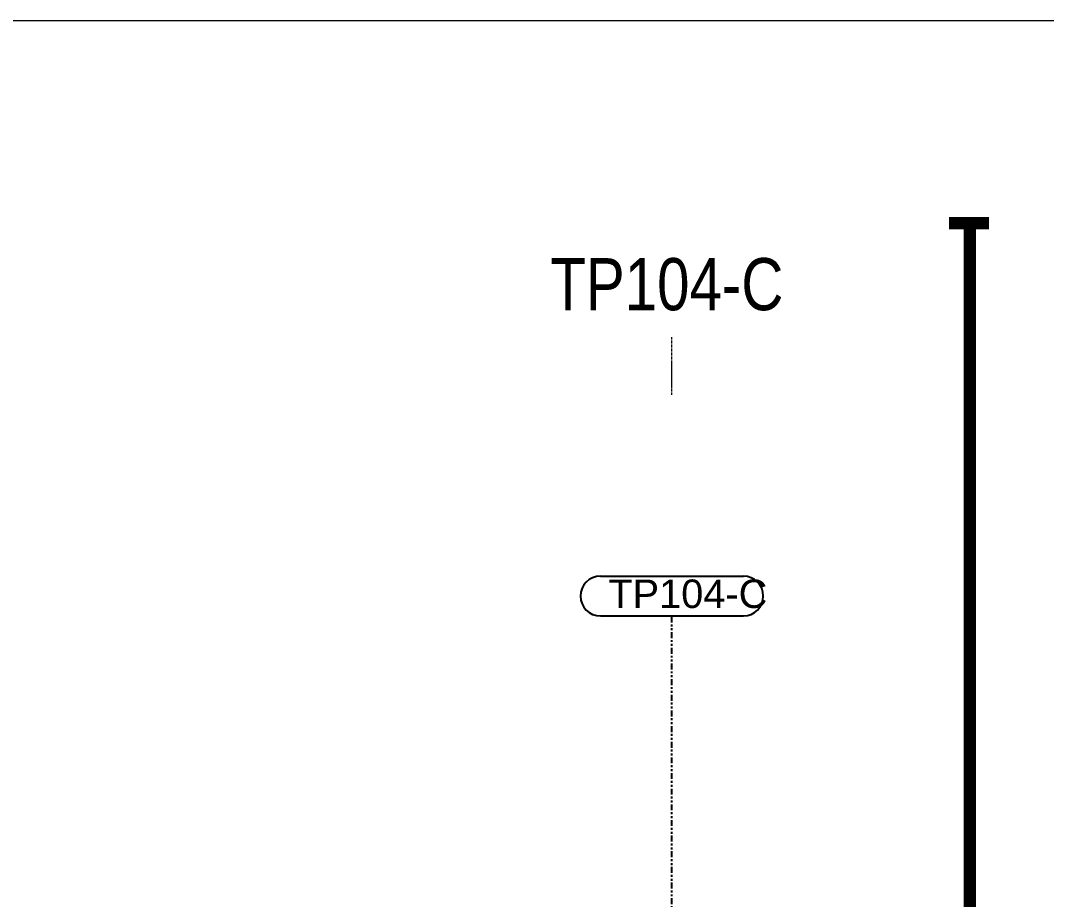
# Model space of a CAD drawing. Header units: inches. Extents: x 209270 to 234360, y -180214 to -150194.
# Drawn here: x 213732 to 218898, y -154618 to -150194 of the extents above; entities that cross this region are included whole.
import ezdxf
from ezdxf.enums import TextEntityAlignment as Align

# ---------------------------------------------------------------- set-up
doc = ezdxf.new("R2010")
doc.units = ezdxf.units.IN
doc.header["$LTSCALE"] = 10
doc.header["$MEASUREMENT"] = 0
doc.linetypes.add('CENTER', pattern=[2, 1.25, -0.25, 0.25, -0.25])
doc.linetypes.add('DXK_LINE_DOT5', pattern=[7.8785, 2.979, -0.9799, 0.9799, -0.9799, 0.9799, -0.9799])
doc.layers.get('0').update_dxf_attribs({"color": 1})
for name, color, linetype in [('_STR_0', 5, 'Continuous'), ('_STR_10', 5, 'Continuous'), ('_STR_2', 5, 'Continuous')]:
    doc.layers.add(name, color=color, linetype=linetype)
for name, color, linetype, lineweight in [('AM_VIEWS', 1, 'Continuous', 0), ('CEN', 1, 'CENTER', 9), ('DIM.', 1, 'Continuous', 13), ('hoist', 1, 'Continuous', 9), ('TEXT', 1, 'Continuous', 13)]:
    doc.layers.add(name, color=color, linetype=linetype, lineweight=lineweight)
doc.styles.add('Arial', font='arial.ttf', dxfattribs={"height": 0.2})
doc.styles.add('TEXT_350', font='arial.ttf', dxfattribs={"width": 0.8, "height": 3.5})

# ---------------------------------------------------------------- blocks, each defined once
blk = doc.blocks.new('A$C67244592')
at = {"layer": 'hoist', "lineweight": 0, "const_width": 62.5}
blk.add_lwpolyline([(-1603.8, 15050), (-1403.8, 15050)], dxfattribs=at)
blk.add_lwpolyline([(0, -500), (4.3, 5159.9, 0.081795), (-153.3, 6122), (-1342.4, 9643.9, -0.081584), (-1500.1, 10603.6), (-1500.1, 15050)], format="xyb", dxfattribs=at)
blk = doc.blocks.new('GridLine-116860372-116902 - 114867')
at = {"layer": '_STR_10', "linetype": 'Continuous'}
for p, q in [((216651.8, -152991), (217371.9, -152991)), ((216651.8, -153191), (217371.9, -153191))]:
    blk.add_line(p, q, dxfattribs=at)
for centre, start, end in [((216651.8, -153091), 90, 270), ((217371.9, -153091), 270, 90)]:
    blk.add_arc(centre, 100, start, end, dxfattribs=at)
at = {"layer": '_STR_2', "linetype": 'DXK_LINE_DOT5'}
blk.add_line((217011.9, -165356.7), (217011.9, -153191), dxfattribs=at)
at = {"layer": '_STR_10', "linetype": 'Continuous', "style": 'Arial'}
blk.add_text('TP104-C', height=143.26, dxfattribs=at).set_placement((216691.8, -153151))
blk = doc.blocks.new('OVERLAY_DRAWING')
at = {"layer": 'AM_VIEWS'}
blk.add_lwpolyline([(209270.3, -150194), (234359.8, -150194), (234359.8, -180214.3), (209270.3, -180214.3)], close=True, dxfattribs=at)
at = {"layer": 'CEN'}
blk.add_line((217011.9, -152078.7), (217011.9, -151787.7), dxfattribs=at)
at = {"layer": '_STR_0', "zscale": 0.8}
blk.add_blockref('GridLine-116860372-116902 - 114867', (0, 0), dxfattribs=at)
at = {"layer": 'DIM.'}
blk.add_blockref('A$C67244592', (220011.9, -166263.7), dxfattribs=at)
at = {"layer": 'TEXT', "style": 'TEXT_350', "width": 0.8}
blk.add_text('TP104-C', height=262.5, dxfattribs=at).set_placement((216986.5, -151521, 0), align=Align.MIDDLE)

msp = doc.modelspace()

# ---------------------------------------------------------------- block references
msp.add_blockref('OVERLAY_DRAWING', (0, 0))

doc.saveas('drawing.dxf')
